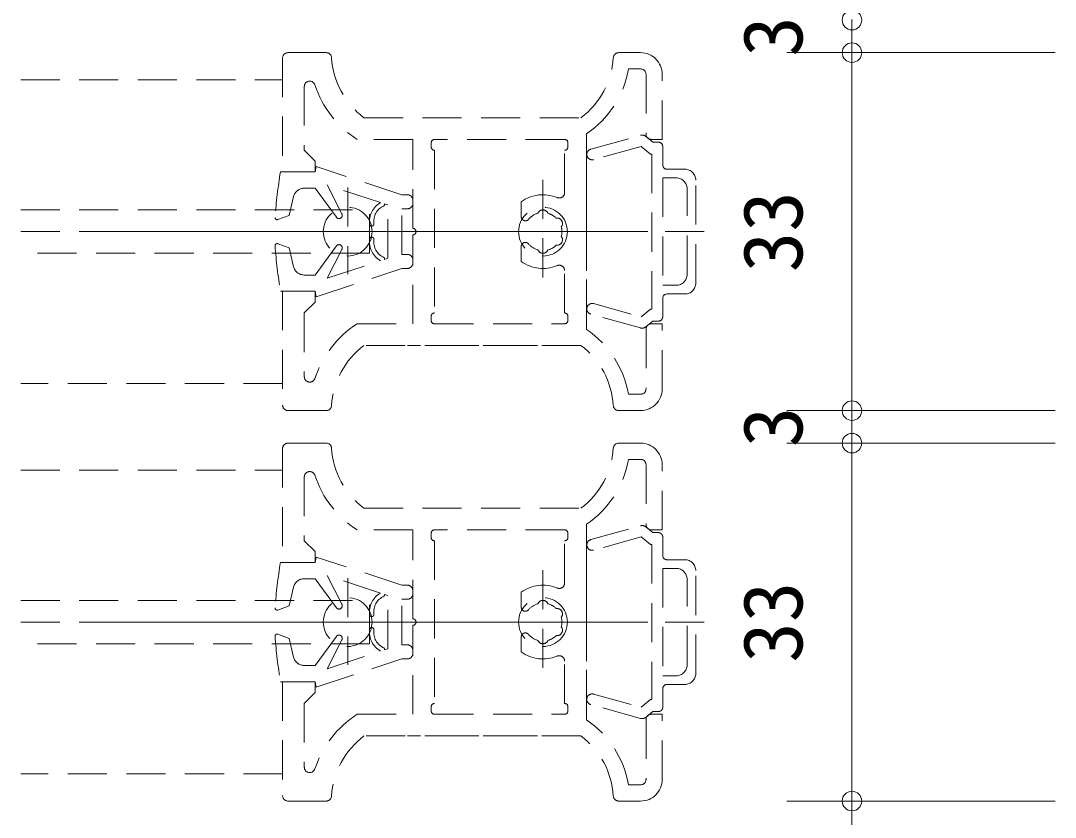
# Model space of a CAD drawing. Units: millimetres, scale not verified. Extents: x -596 to 604, y -411 to 420.
# Drawn here: x -401.2 to -305.9, y -183.9 to -110.4 of the extents above; entities that cross this region are included whole.
import ezdxf
from ezdxf.enums import TextEntityAlignment as Align

# ---------------------------------------------------------------- set-up
doc = ezdxf.new("R2010")
doc.units = ezdxf.units.MM
doc.header["$LTSCALE"] = 3
doc.header["$PDMODE"] = 32
doc.header["$PDSIZE"] = 1.8
doc.linetypes.add('DASHED1', pattern=[1.8, 1.2, -0.6])
doc.layers.add('2-0_18', color=7, linetype='Continuous', lineweight=18)
doc.styles.add('ＭＳ ゴシック', font='')
doc.styles.get('ＭＳ ゴシック').set_extended_font_data('MS Gothic')

msp = doc.modelspace()

# ---------------------------------------------------------------- linework, layer by layer
at = {"layer": '2-0_18', "color": 4, "lineweight": 9}
for p, q in [((-324.603, -110.384), (-324.603, -113.384)), ((-330.603, -113.384), (-305.856, -113.384)), ((-324.603, -113.384), (-324.603, -146.384)), ((-330.603, -146.384), (-305.856, -146.384)), ((-324.603, -146.384), (-324.603, -149.384)), ((-330.603, -149.384), (-305.856, -149.384)), ((-324.603, -149.384), (-324.603, -182.384)), ((-330.603, -182.384), (-305.856, -182.384)), ((-330.603, -182.384), (-305.856, -182.384)), ((-324.603, -182.384), (-324.603, -185.384))]:
    msp.add_line(p, q, dxfattribs=at)
at = {"layer": '2-0_18', "linetype": 'DASHED1'}
for p, q in [((-373.072, -113.384), (-376.592, -113.384)), ((-344.088, -113.384), (-346.103, -113.384)), ((-377.088, -113.884), (-377.088, -124.384)), ((-345.213, -114.884), (-344.088, -114.884)), ((-343.588, -115.384), (-343.588, -120.884)), ((-342.088, -121.384), (-342.088, -115.384)), ((-401.234, -115.884), (-377.088, -115.884)), ((-375.088, -116.506), (-375.088, -122.384)), ((-369.588, -119.384), (-349.588, -119.384)), ((-349.088, -129.584), (-349.088, -120.867)), ((-348.683, -122.282), (-344.109, -121.006)), ((-343.565, -121.122), (-342.948, -121.634)), ((-363.388, -122.084), (-363.388, -121.684)), ((-351.088, -121.384), (-363.088, -121.384)), ((-350.788, -122.084), (-350.788, -121.684)), ((-349.088, -137.884), (-349.088, -121.853)), ((-349.088, -137.884), (-349.088, -121.884)), ((-343.088, -121.384), (-342.088, -121.384)), ((-342.948, -121.634), (-342.446, -121.634)), ((-342.048, -122.074), (-342.048, -122.234)), ((-374.088, -123.384), (-375.088, -122.384)), ((-363.088, -122.384), (-363.088, -137.384)), ((-351.088, -126.284), (-351.088, -122.384)), ((-343.048, -122.734), (-343.048, -137.034)), ((-342.048, -123.734), (-342.048, -122.234)), ((-374.088, -124.384), (-374.088, -123.384)), ((-373.988, -123.884), (-374.088, -124.384)), ((-366.088, -126.484), (-373.988, -123.884)), ((-377.288, -124.384), (-374.088, -124.384)), ((-342.048, -124.934), (-342.048, -134.834)), ((-340.797, -124.934), (-342.048, -124.934)), ((-341.648, -124.134), (-339.997, -124.134)), ((-374.088, -125.884), (-375.099, -125.884)), ((-372.13, -128.561), (-374.088, -125.884)), ((-372.988, -125.582), (-371.621, -128.247)), ((-368.057, -127.204), (-372.988, -125.582)), ((-371.088, -125.821), (-371.088, -133.821)), ((-353.088, -125.099), (-353.088, -134.517)), ((-338.997, -134.634), (-338.997, -125.134)), ((-376.072, -126.651), (-376.488, -128.384)), ((-365.588, -126.484), (-366.088, -126.484)), ((-339.797, -133.834), (-339.797, -125.934)), ((-367.688, -127.326), (-367.688, -127.404)), ((-367.388, -127.425), (-367.688, -127.326)), ((-366.088, -127.784), (-365.588, -127.784)), ((-366.088, -131.984), (-366.088, -127.793)), ((-355.088, -128.512), (-355.088, -127.134)), ((-401.234, -127.884), (-369.088, -127.884)), ((-376.488, -128.384), (-377.517, -128.771)), ((-369.088, -131.884), (-369.088, -127.884)), ((-401.234, -129.884), (-336.622, -129.884)), ((-392.433, -129.884), (-343.433, -129.884)), ((-365.088, -138.384), (-365.088, -130.184)), ((-346.707, -129.884), (-351.556, -129.884)), ((-349.088, -138.901), (-349.088, -130.184)), ((-374.088, -133.884), (-372.13, -131.207)), ((-355.088, -131.256), (-355.088, -132.633)), ((-369.088, -131.884), (-401.234, -131.884)), ((-365.588, -131.984), (-366.088, -131.984)), ((-366.088, -133.284), (-365.588, -133.284)), ((-351.088, -137.384), (-351.088, -133.484)), ((-375.099, -133.884), (-374.088, -133.884)), ((-377.088, -135.384), (-377.088, -145.884)), ((-340.797, -134.834), (-342.048, -134.834)), ((-342.048, -136.034), (-342.048, -136.734)), ((-341.648, -135.634), (-339.992, -135.634)), ((-348.414, -136.523), (-344.043, -137.742)), ((-344.043, -137.742), (-343.189, -137.034)), ((-343.189, -137.034), (-343.048, -137.034)), ((-342.048, -136.734), (-342.048, -137.731)), ((-375.088, -137.384), (-375.088, -143.261)), ((-363.388, -138.084), (-363.388, -137.684)), ((-350.788, -138.084), (-350.788, -137.684)), ((-344.109, -138.762), (-348.683, -137.486)), ((-342.948, -138.134), (-343.565, -138.646)), ((-342.446, -138.134), (-342.948, -138.134)), ((-370.211, -138.384), (-365.088, -138.384)), ((-363.088, -138.384), (-351.088, -138.384)), ((-343.588, -138.884), (-343.588, -144.384)), ((-342.088, -138.384), (-343.088, -138.384)), ((-342.088, -144.402), (-342.088, -138.384)), ((-349.588, -140.384), (-369.588, -140.384)), ((-353.588, -140.384), (-365.588, -140.384)), ((-377.088, -143.884), (-401.234, -143.884)), ((-344.088, -144.884), (-345.213, -144.884)), ((-376.588, -146.384), (-373.072, -146.384)), ((-346.103, -146.384), (-344.088, -146.384)), ((-373.072, -149.384), (-376.592, -149.384)), ((-344.088, -149.384), (-346.103, -149.384)), ((-377.088, -149.884), (-377.088, -160.384)), ((-345.213, -150.884), (-344.088, -150.884)), ((-343.588, -151.384), (-343.588, -156.884)), ((-342.088, -157.384), (-342.088, -151.384)), ((-401.234, -151.884), (-377.088, -151.884)), ((-375.088, -152.507), (-375.088, -158.384)), ((-369.588, -155.384), (-349.588, -155.384)), ((-349.088, -165.584), (-349.088, -156.867)), ((-348.683, -158.282), (-344.109, -157.006)), ((-343.565, -157.122), (-342.948, -157.634)), ((-363.388, -158.084), (-363.388, -157.684)), ((-351.088, -157.384), (-363.088, -157.384)), ((-350.788, -158.084), (-350.788, -157.684)), ((-349.088, -173.884), (-349.088, -157.853)), ((-349.088, -173.884), (-349.088, -157.884)), ((-343.088, -157.384), (-342.088, -157.384)), ((-342.948, -157.634), (-342.446, -157.634)), ((-342.048, -158.074), (-342.048, -158.234)), ((-342.048, -159.734), (-342.048, -158.234)), ((-374.088, -159.384), (-375.088, -158.384)), ((-363.088, -158.384), (-363.088, -173.384)), ((-351.088, -162.284), (-351.088, -158.384)), ((-343.048, -158.734), (-343.048, -173.034)), ((-374.088, -160.384), (-374.088, -159.384)), ((-373.988, -159.884), (-374.088, -160.384)), ((-366.088, -162.484), (-373.988, -159.884)), ((-341.648, -160.134), (-339.997, -160.134)), ((-377.288, -160.384), (-374.088, -160.384)), ((-353.088, -161.099), (-353.088, -170.517)), ((-342.048, -160.934), (-342.048, -170.834)), ((-340.797, -160.934), (-342.048, -160.934)), ((-338.997, -170.634), (-338.997, -161.134)), ((-374.088, -161.884), (-375.099, -161.884)), ((-372.13, -164.561), (-374.088, -161.884)), ((-372.988, -161.582), (-371.621, -164.247)), ((-368.057, -163.204), (-372.988, -161.582)), ((-371.088, -161.821), (-371.088, -169.821)), ((-339.797, -169.834), (-339.797, -161.934)), ((-376.072, -162.651), (-376.488, -164.384)), ((-365.588, -162.484), (-366.088, -162.484)), ((-401.234, -163.884), (-369.088, -163.884)), ((-369.088, -167.884), (-369.088, -163.884)), ((-367.688, -163.326), (-367.688, -163.405)), ((-367.388, -163.425), (-367.688, -163.326)), ((-366.088, -163.784), (-365.588, -163.784)), ((-366.088, -167.984), (-366.088, -163.793)), ((-355.088, -164.512), (-355.088, -163.134)), ((-376.488, -164.384), (-377.517, -164.771)), ((-401.234, -165.884), (-336.622, -165.884)), ((-392.433, -165.884), (-343.433, -165.884)), ((-346.707, -165.884), (-351.556, -165.884)), ((-365.088, -174.384), (-365.088, -166.184)), ((-349.088, -174.901), (-349.088, -166.184)), ((-374.088, -169.884), (-372.13, -167.207)), ((-355.088, -167.256), (-355.088, -168.634)), ((-369.088, -167.884), (-401.234, -167.884)), ((-365.588, -167.984), (-366.088, -167.984)), ((-366.088, -169.284), (-365.588, -169.284)), ((-351.088, -173.384), (-351.088, -169.484)), ((-375.099, -169.884), (-374.088, -169.884)), ((-377.088, -171.384), (-377.088, -181.884)), ((-340.797, -170.834), (-342.048, -170.834)), ((-341.648, -171.634), (-339.992, -171.634)), ((-348.414, -172.523), (-344.043, -173.742)), ((-342.048, -172.034), (-342.048, -172.734)), ((-375.088, -173.384), (-375.088, -179.261)), ((-344.109, -174.762), (-348.683, -173.486)), ((-344.043, -173.742), (-343.189, -173.034)), ((-343.189, -173.034), (-343.048, -173.034)), ((-342.048, -172.734), (-342.048, -173.731)), ((-370.211, -174.384), (-365.088, -174.384)), ((-363.388, -174.084), (-363.388, -173.684)), ((-363.088, -174.384), (-351.088, -174.384)), ((-350.788, -174.084), (-350.788, -173.684)), ((-342.948, -174.134), (-343.565, -174.646)), ((-342.088, -174.384), (-343.088, -174.384)), ((-342.446, -174.134), (-342.948, -174.134)), ((-342.088, -180.402), (-342.088, -174.384)), ((-343.588, -174.884), (-343.588, -180.384)), ((-349.588, -176.384), (-369.588, -176.384)), ((-353.588, -176.384), (-365.588, -176.384)), ((-377.088, -179.884), (-401.234, -179.884)), ((-344.088, -180.884), (-345.213, -180.884)), ((-376.588, -182.384), (-373.072, -182.384)), ((-346.103, -182.384), (-344.088, -182.384))]:
    msp.add_line(p, q, dxfattribs=at)
for points in [[(-365.088, -129.584), (-365.088, -121.384), (-370.211, -121.384)], [(-343.048, -122.734), (-343.189, -122.734), (-344.043, -122.025), (-348.414, -123.245)], [(-367.688, -132.363), (-367.688, -132.442), (-367.388, -132.343), (-367.388, -127.425)], [(-377.517, -130.997), (-376.488, -131.384), (-376.072, -133.117)], [(-371.621, -131.521), (-372.988, -134.186), (-368.057, -132.564)], [(-374.088, -135.384), (-373.988, -135.884), (-366.088, -133.284)], [(-375.088, -137.384), (-374.088, -136.384), (-374.088, -135.384), (-377.288, -135.384)], [(-365.088, -165.584), (-365.088, -157.384), (-370.211, -157.384)], [(-343.048, -158.734), (-343.189, -158.734), (-344.043, -158.026), (-348.414, -159.245)], [(-367.688, -168.363), (-367.688, -168.442), (-367.388, -168.343), (-367.388, -163.425)], [(-377.517, -166.997), (-376.488, -167.384), (-376.072, -169.117)], [(-371.621, -167.521), (-372.988, -170.186), (-368.057, -168.564)], [(-374.088, -171.384), (-373.988, -171.884), (-366.088, -169.284)], [(-375.088, -173.384), (-374.088, -172.384), (-374.088, -171.384), (-377.288, -171.384)]]:
    msp.add_lwpolyline(points, dxfattribs=at)
for centre in [(-371.088, -129.884), (-353.088, -129.884), (-371.088, -165.884), (-353.088, -165.884)]:
    msp.add_circle(centre, 2.25, dxfattribs=at)
for centre, radius, start, end in [((-376.588, -113.884), 0.5, 90, 180), ((-373.072, -113.884), 0.5, 3.58333, 90), ((-346.103, -113.884), 0.5, 90, 176.41669), ((-344.088, -115.384), 2, 0, 90), ((-365.088, -113.384), 7.5, 183.58333, 233.13012), ((-354.088, -113.384), 7.5, 306.86991, 356.41669), ((-354.088, -113.384), 9, 303.749, 350.40595), ((-344.088, -115.384), 0.5, 0, 90), ((-374.588, -116.506), 0.5, 18.19489, 180), ((-365.088, -113.384), 9.5, 198.19489, 237.36312), ((-343.948, -121.584), 0.6, 50.32076, 105.58926), ((-343.088, -120.884), 0.5, 180, 270), ((-363.088, -121.684), 0.3, 90, 180), ((-351.088, -121.684), 0.3, 0, 90), ((-342.446, -122.036), 0.4, 354.52222, 96.25308), ((-363.088, -122.084), 0.3, 180, 270), ((-351.088, -122.084), 0.3, 270, 0), ((-348.548, -122.764), 0.5, 105.58926, 285.58927), ((-341.648, -123.734), 0.4, 180, 270), ((-327.934, -132.396), 50, 170.77898, 175.60973), ((-340.797, -125.934), 1, 0, 90), ((-339.997, -125.134), 1, 0, 90), ((-375.099, -126.884), 1, 90, 166.50427), ((-365.588, -126.984), 0.5, 0, 90), ((-353.088, -129.884), 3.4, 67.38015, 126.03189), ((-351.588, -126.284), 0.5, 247.38015, 0), ((-367.088, -128.954), 2, 118.99506, 187.34957), ((-367.088, -128.954), 1.6, 114.31575, 187.34957), ((-367.788, -127.404), 0.1, 294.31576, 0), ((-365.588, -127.284), 0.5, 270, 0), ((-377.588, -128.584), 0.2, 175.60973, 290.6097), ((-371.888, -128.384), 0.3, 216.17925, 27.15099), ((-354.712, -128.512), 0.376, 180, 319.81591), ((-353.088, -129.884), 1.75, 105.35889, 139.8159), ((-353.088, -128.384), 0.5, 22.02433, 157.97569), ((-353.088, -129.884), 1.75, 45.35889, 74.64113), ((-351.789, -129.134), 0.5, 322.02433, 97.97569), ((-368.873, -129.184), 0.2, 187.34957, 7.34957), ((-365.088, -129.884), 0.3, 270, 90), ((-353.088, -129.884), 1.75, 345.35889, 14.64113), ((-367.088, -130.814), 2, 172.65045, 241.00496), ((-368.873, -130.584), 0.2, 352.65046, 172.65045), ((-367.088, -130.814), 1.6, 172.65045, 245.68427), ((-351.789, -130.634), 0.5, 262.02433, 37.9757), ((-377.588, -131.184), 0.2, 69.39032, 184.39029), ((-327.934, -127.372), 50, 184.39029, 189.22104), ((-371.888, -131.384), 0.3, 332.84903, 143.82077), ((-354.712, -131.256), 0.376, 40.18412, 180), ((-353.088, -129.884), 1.75, 220.18412, 254.64113), ((-353.088, -131.384), 0.5, 202.02433, 337.9757), ((-353.088, -129.884), 1.75, 285.35889, 314.64113), ((-367.788, -132.363), 0.1, 0, 65.68427), ((-365.588, -132.484), 0.5, 0, 90), ((-375.099, -132.884), 1, 193.49575, 270), ((-365.588, -132.784), 0.5, 270, 0), ((-353.088, -129.884), 3.4, 233.96813, 292.61988), ((-351.588, -133.484), 0.5, 0, 112.61987), ((-340.797, -133.834), 1, 270, 0), ((-339.997, -134.634), 1, 270, 0), ((-341.648, -136.034), 0.4, 90, 180), ((-348.548, -137.004), 0.5, 74.41076, 254.41076), ((-363.088, -137.684), 0.3, 90, 180), ((-363.088, -138.084), 0.3, 180, 270), ((-351.088, -137.684), 0.3, 0, 90), ((-351.088, -138.084), 0.3, 270, 0), ((-342.446, -137.734), 0.4, 265.961, 0.53254), ((-365.088, -146.384), 9.5, 122.6369, 161.80513), ((-354.088, -146.384), 9, 9.59408, 56.25103), ((-343.948, -138.184), 0.6, 254.41076, 309.67927), ((-343.088, -138.884), 0.5, 90, 180), ((-365.088, -146.384), 7.5, 126.8699, 176.41669), ((-354.088, -146.384), 7.5, 3.58333, 53.13012), ((-374.588, -143.261), 0.5, 180, 341.80513), ((-344.088, -144.384), 2, 270, 0), ((-344.088, -144.384), 0.5, 270, 0), ((-376.588, -145.884), 0.5, 180, 270), ((-373.072, -145.884), 0.5, 270, 356.41669), ((-346.103, -145.884), 0.5, 183.58333, 270), ((-376.588, -149.884), 0.5, 90, 180), ((-373.072, -149.884), 0.5, 3.58333, 90), ((-346.103, -149.884), 0.5, 90, 176.41669), ((-344.088, -151.384), 2, 0, 90), ((-365.088, -149.384), 7.5, 183.58333, 233.13012), ((-354.088, -149.384), 7.5, 306.86991, 356.41669), ((-354.088, -149.384), 9, 303.749, 350.40595), ((-344.088, -151.384), 0.5, 0, 90), ((-374.588, -152.507), 0.5, 18.19489, 180), ((-365.088, -149.384), 9.5, 198.19489, 237.36312), ((-343.948, -157.584), 0.6, 50.32076, 105.58926), ((-343.088, -156.884), 0.5, 180, 270), ((-363.088, -157.684), 0.3, 90, 180), ((-363.088, -158.084), 0.3, 180, 270), ((-351.088, -157.684), 0.3, 0, 90), ((-351.088, -158.084), 0.3, 270, 0), ((-348.548, -158.764), 0.5, 105.58926, 285.58927), ((-342.446, -158.036), 0.4, 354.52222, 96.25308), ((-341.648, -159.734), 0.4, 180, 270), ((-339.997, -161.134), 1, 0, 90), ((-327.934, -168.396), 50, 170.77898, 175.60973), ((-340.797, -161.934), 1, 0, 90), ((-375.099, -162.884), 1, 90, 166.50427), ((-365.588, -162.984), 0.5, 0, 90), ((-353.088, -165.884), 3.4, 67.38015, 126.03189), ((-351.588, -162.284), 0.5, 247.38015, 0), ((-367.088, -164.954), 2, 118.99506, 187.34957), ((-367.088, -164.954), 1.6, 114.31575, 187.34957), ((-367.788, -163.405), 0.1, 294.31576, 0), ((-365.588, -163.284), 0.5, 270, 0), ((-353.088, -164.384), 0.5, 22.02433, 157.97569), ((-377.588, -164.584), 0.2, 175.60973, 290.6097), ((-371.888, -164.384), 0.3, 216.17925, 27.15099), ((-354.712, -164.512), 0.376, 180, 319.81591), ((-353.088, -165.884), 1.75, 105.35889, 139.8159), ((-353.088, -165.884), 1.75, 45.35889, 74.64113), ((-351.789, -165.134), 0.5, 322.02433, 97.97569), ((-368.873, -165.184), 0.2, 187.34957, 7.34957), ((-365.088, -165.884), 0.3, 270, 90), ((-353.088, -165.884), 1.75, 345.35889, 14.64113), ((-367.088, -166.814), 2, 172.65045, 241.00496), ((-368.873, -166.584), 0.2, 352.65046, 172.65045), ((-367.088, -166.814), 1.6, 172.65045, 245.68427), ((-354.712, -167.256), 0.376, 40.18412, 180), ((-351.789, -166.634), 0.5, 262.02433, 37.9757), ((-377.588, -167.184), 0.2, 69.39032, 184.39029), ((-327.934, -163.372), 50, 184.39029, 189.22104), ((-371.888, -167.384), 0.3, 332.84903, 143.82077), ((-353.088, -165.884), 1.75, 220.18412, 254.64113), ((-353.088, -167.384), 0.5, 202.02433, 337.9757), ((-353.088, -165.884), 1.75, 285.35889, 314.64113), ((-367.788, -168.363), 0.1, 0, 65.68427), ((-365.588, -168.484), 0.5, 0, 90), ((-365.588, -168.784), 0.5, 270, 0), ((-353.088, -165.884), 3.4, 233.96813, 292.61988), ((-375.099, -168.884), 1, 193.49575, 270), ((-351.588, -169.484), 0.5, 0, 112.61987), ((-340.797, -169.834), 1, 270, 0), ((-339.997, -170.634), 1, 270, 0), ((-341.648, -172.034), 0.4, 90, 180), ((-348.548, -173.004), 0.5, 74.41076, 254.41076), ((-363.088, -173.684), 0.3, 90, 180), ((-351.088, -173.684), 0.3, 0, 90), ((-365.088, -182.384), 9.5, 122.6369, 161.80513), ((-363.088, -174.084), 0.3, 180, 270), ((-351.088, -174.084), 0.3, 270, 0), ((-343.088, -174.884), 0.5, 90, 180), ((-342.446, -173.735), 0.4, 265.961, 0.53254), ((-354.088, -182.384), 9, 9.59408, 56.25103), ((-343.948, -174.184), 0.6, 254.41076, 309.67927), ((-365.088, -182.384), 7.5, 126.8699, 176.41669), ((-354.088, -182.384), 7.5, 3.58333, 53.13012), ((-374.588, -179.261), 0.5, 180, 341.80513), ((-344.088, -180.384), 2, 270, 0), ((-344.088, -180.384), 0.5, 270, 0), ((-376.588, -181.884), 0.5, 180, 270), ((-373.072, -181.884), 0.5, 270, 356.41669), ((-346.103, -181.884), 0.5, 183.58333, 270)]:
    msp.add_arc(centre, radius, start, end, dxfattribs=at)
at = {"layer": '2-0_18', "color": 4}
for p in [(-324.603, -110.384), (-324.603, -113.384), (-324.603, -146.384), (-324.603, -149.384), (-324.603, -182.384)]:
    msp.add_point(p, dxfattribs=at)

# ---------------------------------------------------------------- texts
at = {"layer": '2-0_18', "style": 'ＭＳ ゴシック'}
for s, p in [('3', (-327.52, -113.759)), ('33', (-327.52, -133.634)), ('3', (-327.52, -149.759)), ('33', (-327.52, -169.634))]:
    msp.add_text(s, height=5.499, rotation=90, dxfattribs=at).set_placement(p, align=Align.BOTTOM_LEFT)

doc.saveas('drawing.dxf')
